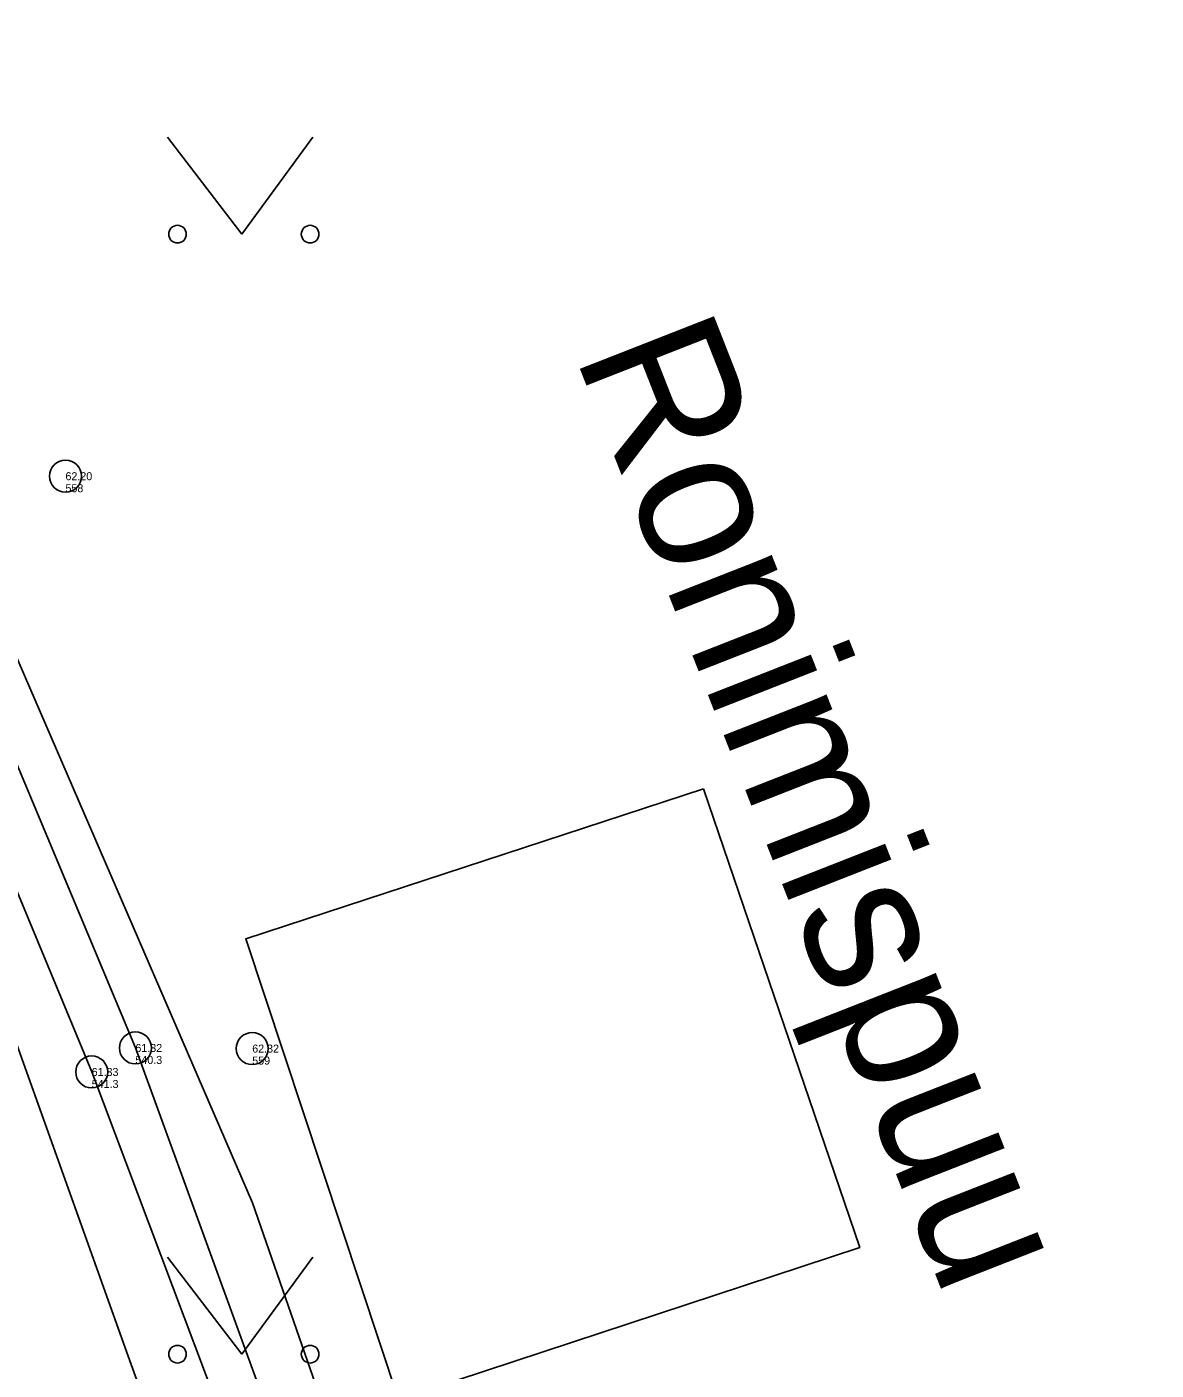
# Model space of a CAD drawing. Extents: x 635055 to 635544, y 6468300 to 6468976.
# Drawn here: x 635388.87 to 635395.93, y 6468567.71 to 6468576.11 of the extents above; entities that cross this region are included whole.
import ezdxf

# ---------------------------------------------------------------- set-up
doc = ezdxf.new("R2010")
doc.units = 0
for name, color, linetype in [('HALJASTUS', 7, 'Continuous'), ('MOOTKORG-EH2000', 7, 'Continuous'), ('MOOTMPUNKT', 7, 'Continuous'), ('MOOTNR', 7, 'Continuous'), ('MOOTPIIR', 7, 'Continuous'), ('RAJATIS', 7, 'Continuous'), ('TTRASS', 7, 'Continuous')]:
    doc.layers.add(name, color=color, linetype=linetype)

msp = doc.modelspace()

# ---------------------------------------------------------------- linework, layer by layer
at = {"layer": 'HALJASTUS'}
for p, q in [((635389.7526, 6468575.4197), (635390.216, 6468574.813)), ((635390.216, 6468574.813), (635390.6616, 6468575.4197)), ((635389.7526, 6468568.4197), (635390.216, 6468567.813)), ((635390.216, 6468567.813), (635390.6616, 6468568.4197))]:
    msp.add_line(p, q, dxfattribs=at)
for centre in [(635389.815, 6468574.813), (635390.6437, 6468574.813), (635389.815, 6468567.813), (635390.6437, 6468567.813)]:
    msp.add_circle(centre, 0.055, dxfattribs=at)
at = {"layer": 'MOOTMPUNKT'}
for centre in [(635389.115, 6468573.3), (635389.552, 6468569.727), (635390.282, 6468569.723), (635389.279, 6468569.577)]:
    msp.add_circle(centre, 0.1, dxfattribs=at)
at = {"layer": 'MOOTPIIR'}
for points in [[(635405.6906, 6468518.6517), (635398.0266, 6468541.3256), (635390.7693, 6468564.2758), (635389.5076, 6468567.8002), (635388.4372, 6468570.7904), (635386.4942, 6468575.0888), (635385.1772, 6468578.0023), (635382.1617, 6468586.2564), (635381.5048, 6468588.4148), (635370.3685, 6468622.3136), (635357.126, 6468662.1142)], [(635364.0914, 6468645.3003), (635371.5781, 6468622.3188), (635383.2872, 6468586.3761), (635386.3273, 6468577.7582), (635387.4795, 6468575.24), (635390.2845, 6468568.7595), (635391.9007, 6468564.109), (635402.9431, 6468529.9235), (635410.4506, 6468507.041)]]:
    msp.add_lwpolyline(points, dxfattribs=at)
at = {"layer": 'RAJATIS'}
msp.add_lwpolyline([(635393.1025, 6468571.3465), (635394.0783, 6468568.4809), (635391.1965, 6468567.5302), (635390.2411, 6468570.409), (635393.1025, 6468571.3465)], dxfattribs=at)
at = {"layer": 'TTRASS'}
for points in [[(635406.096, 6468518.323), (635402.259, 6468529.725), (635398.445, 6468541.123), (635394.869, 6468552.592), (635391.2, 6468564.068), (635390.07, 6468567.481), (635389.279, 6468569.577), (635387.978, 6468572.714), (635386.839, 6468575.221), (635385.576, 6468578.011), (635384.765, 6468580.144), (635383.809, 6468582.666), (635382.514, 6468586.44), (635381.931, 6468588.081), (635378.081, 6468599.563), (635374.468, 6468610.996), (635370.741, 6468622.418), (635366.886, 6468633.811)], [(635406.471, 6468518.408), (635402.615, 6468529.803), (635398.845, 6468541.197), (635395.199, 6468552.658), (635391.521, 6468564.157), (635390.341, 6468567.56), (635389.552, 6468569.727), (635388.264, 6468572.807), (635387.144, 6468575.269), (635385.877, 6468578.113), (635385.006, 6468580.235), (635384.049, 6468582.833), (635382.862, 6468586.516), (635382.303, 6468588.169), (635378.467, 6468599.626), (635374.914, 6468611.08), (635371.165, 6468622.429), (635367.361, 6468633.848)]]:
    msp.add_lwpolyline(points, dxfattribs=at)

# ---------------------------------------------------------------- texts
at = {"layer": 'MOOTKORG-EH2000'}
for s, p in [('62.20', (635389.115, 6468573.275)), ('61.32', (635389.552, 6468569.702)), ('62.32', (635390.282, 6468569.698)), ('61.33', (635389.279, 6468569.552))]:
    msp.add_text(s, height=0.05, dxfattribs=at).set_placement(p)
at = {"layer": 'MOOTNR'}
for s, p in [('558', (635389.115, 6468573.2)), ('540.3', (635389.552, 6468569.627)), ('559', (635390.282, 6468569.623)), ('541.3', (635389.279, 6468569.477))]:
    msp.add_text(s, height=0.05, dxfattribs=at).set_placement(p)
at = {"layer": 'RAJATIS'}
msp.add_text('Ronimispuu', height=0.9, rotation=291.42504, dxfattribs=at).set_placement((635392.2933, 6468574.0631))

doc.saveas('drawing.dxf')
